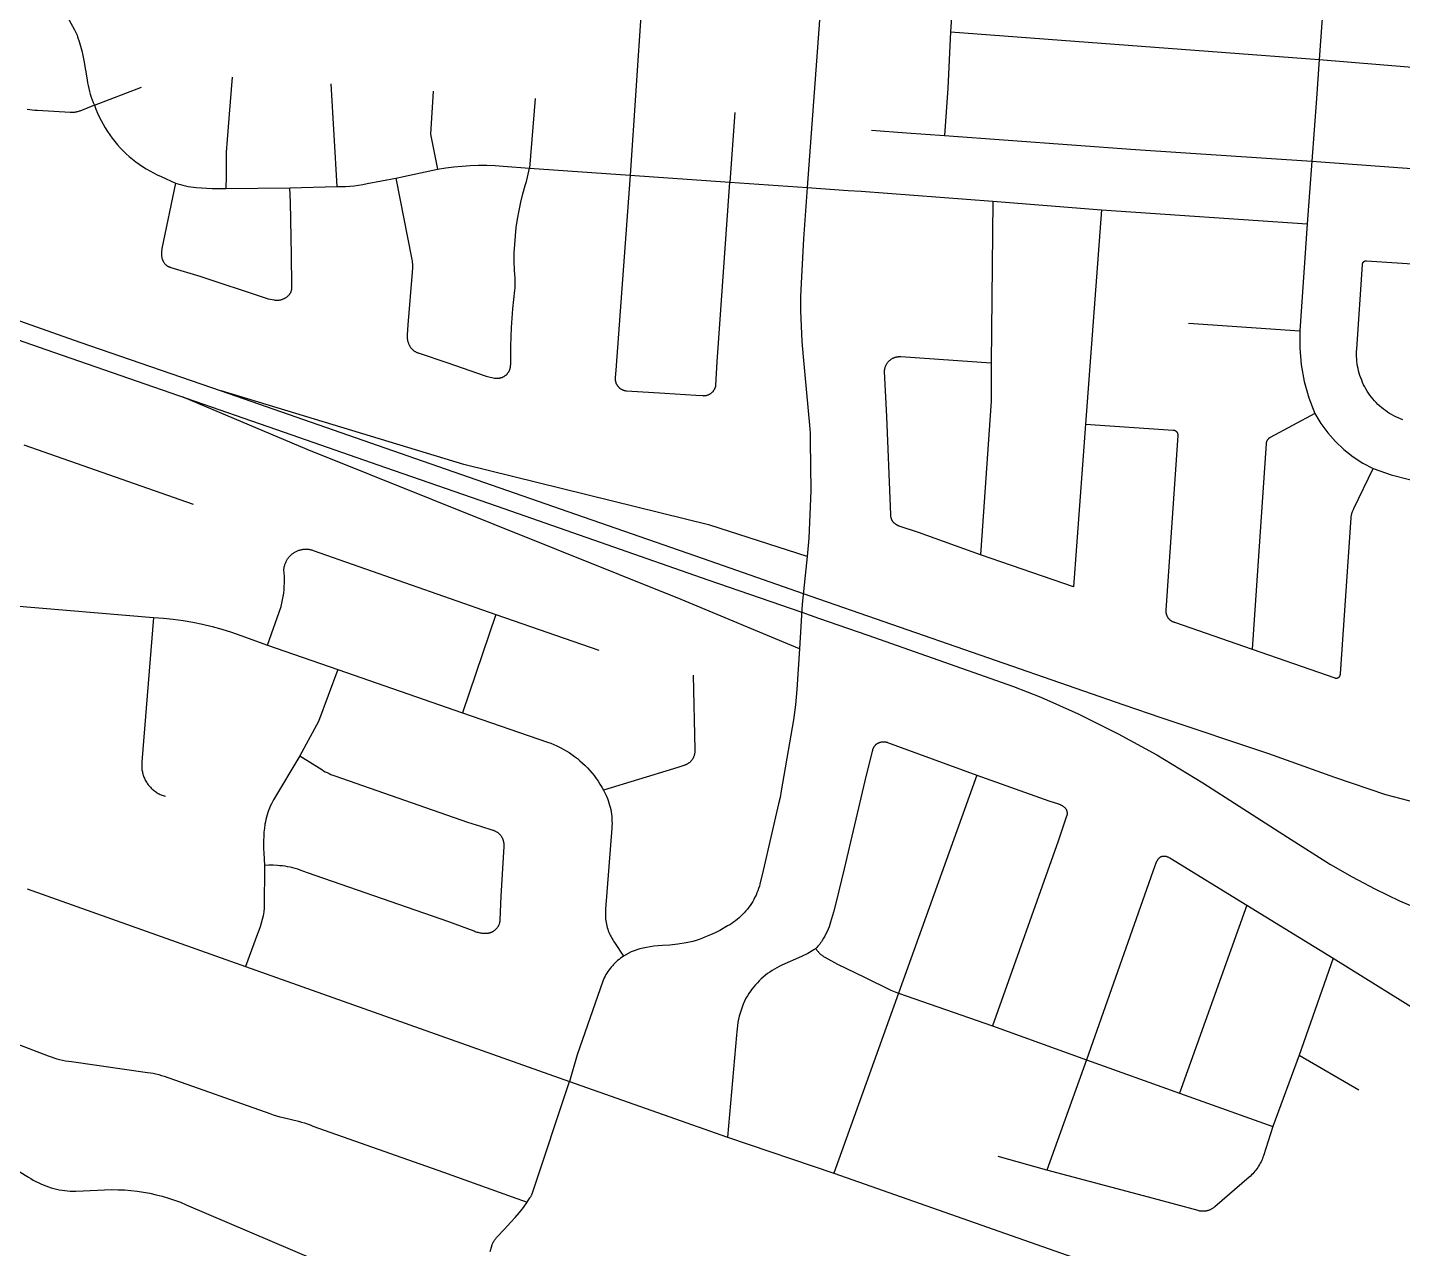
# Model space of a CAD drawing. Header units: inches. Extents: x 326453 to 344102, y 4677180 to 4689621.
# Drawn here: x 336036 to 337211, y 4678540 to 4679584 of the extents above; entities that cross this region are included whole.
import ezdxf

# ---------------------------------------------------------------- set-up
doc = ezdxf.new("R2010")
doc.units = ezdxf.units.IN
doc.header["$MEASUREMENT"] = 0
doc.layers.add('Street_Centreline', color=7, linetype='Continuous')

msp = doc.modelspace()

# ---------------------------------------------------------------- linework, layer by layer
at = {"layer": 'Street_Centreline'}
for p, q in [((336720.3822, 4679692.155), (336702.2771, 4679447.1313)), ((336560.6641, 4679602.3417), (336551.0279, 4679457.7525)), ((336824.6094, 4679580.2867), (337139.8729, 4679556.5339)), ((336295.2926, 4679535.8286), (336300.2924, 4679447.8576)), ((336093.1139, 4679517.4684), (336133.335, 4679532.9523)), ((336469.8915, 4679523.314), (336464.8356, 4679463.5572)), ((336640.3409, 4679511.0991), (336636.093, 4679451.7895)), ((336350.8426, 4679455.1643), (336386.3626, 4679462.7288)), ((336464.8356, 4679463.5572), (336551.0279, 4679457.7525)), ((337133.5482, 4679469.6224), (337129.6511, 4679416.0709)), ((336551.0279, 4679457.7525), (336636.093, 4679451.7895)), ((336636.093, 4679451.7895), (336702.2771, 4679447.1313)), ((336205.5146, 4679446.4003), (336260.2226, 4679446.8523)), ((336260.2226, 4679446.8523), (336300.2924, 4679447.8576)), ((336860.8868, 4679435.2956), (336859.54, 4679297.1186)), ((336860.8868, 4679435.2956), (336953.7239, 4679428.1138)), ((336953.7239, 4679428.1138), (336940.0417, 4679244.8864)), ((336953.7239, 4679428.1138), (337129.6511, 4679416.0709)), ((337129.6511, 4679416.0709), (337123.3794, 4679324.4514)), ((337028.0281, 4679331.2503), (337123.3794, 4679324.4514)), ((336032.7589, 4679227.0775), (336177.4037, 4679176.4179)), ((336021.8715, 4679089.8649), (336143.5316, 4679079.4595)), ((336436.13, 4679082.1536), (336407.7274, 4678997.9742)), ((336436.13, 4679082.1536), (336524.3282, 4679051.533)), ((336240.9536, 4679055.882), (336301.2564, 4679035.1668)), ((336301.2564, 4679035.1668), (336407.7274, 4678997.9742)), ((336847.1292, 4678944.7583), (336780.1718, 4678758.4072)), ((336035.6655, 4678847.5445), (336222.1072, 4678781.08)), ((337078.0999, 4678833.528), (337020.5832, 4678672.9137)), ((337078.0999, 4678833.528), (337151.9087, 4678788.301)), ((337151.9087, 4678788.301), (337122.8378, 4678705.4615)), ((337151.9087, 4678788.301), (337240.8269, 4678732.7571)), ((336222.1072, 4678781.08), (336499.0368, 4678682.8878)), ((336780.1718, 4678758.4072), (336725.1644, 4678604.4016)), ((336780.1718, 4678758.4072), (336860.6806, 4678730.3957)), ((336860.6806, 4678730.3957), (336940.869, 4678701.4673)), ((336940.869, 4678701.4673), (336907.0293, 4678607.1259)), ((336940.869, 4678701.4673), (337020.5832, 4678672.9137)), ((337122.8378, 4678705.4615), (337100.2846, 4678644.4735)), ((337122.8378, 4678705.4615), (337173.8573, 4678675.5821)), ((336499.0368, 4678682.8878), (336634.0709, 4678635.1619)), ((337020.5832, 4678672.9137), (337100.2846, 4678644.4735)), ((336634.0709, 4678635.1619), (336725.1644, 4678604.4016)), ((336907.0293, 4678607.1259), (336865.6167, 4678618.5887)), ((336725.1644, 4678604.4016), (337028.102, 4678498.0941))]:
    msp.add_line(p, q, dxfattribs=at)
for points in [[(336830.8549, 4679667.5058), (336828.0194, 4679627.9073), (336824.6094, 4679580.2867)], [(337146.2809, 4679644.506), (337143.302, 4679603.6551), (337139.8729, 4679556.5339)], [(336069.8844, 4679593.2603), (336076.1825, 4679581.7657), (336076.7493, 4679580.6548), (336077.2821, 4679579.5272), (336077.7806, 4679578.384), (336078.2442, 4679577.2262), (336078.6724, 4679576.0549), (336079.9962, 4679572.0703), (336081.2026, 4679568.0485), (336082.2907, 4679563.9932), (336083.2595, 4679559.9077), (336084.1082, 4679555.7955), (336085.5794, 4679547.4907), (336086.8249, 4679539.1491), (336087.2038, 4679536.6605), (336087.6641, 4679534.1856), (336088.2053, 4679531.7272), (336088.8269, 4679529.2879), (336089.5282, 4679526.8702), (336090.3084, 4679524.4769), (336091.1667, 4679522.1105), (336092.1022, 4679519.7734), (336093.1139, 4679517.4684)], [(336824.6094, 4679580.2867), (336822.5298, 4679531.9423), (336819.5482, 4679491.5519)], [(335279.797, 4679572.1789), (335301.9237, 4679566.1019), (335372.8219, 4679546.8688), (335463.2479, 4679522.337), (335524.278, 4679505.03), (335580.4611, 4679487.7166), (335669.8223, 4679458.2114), (335897.2735, 4679379.0259), (335996.5472, 4679344.396), (336033.7841, 4679331.5134), (336080.5394, 4679314.9561), (336201.4904, 4679273.152), (336361.0578, 4679217.6338), (336497.805, 4679170.0997), (336613.3592, 4679129.8901), (336698.9674, 4679099.9973)], [(335274.259, 4679557.2222), (335296.428, 4679551.1764), (335328.4018, 4679542.3911), (335369.4111, 4679531.3469), (335414.7785, 4679518.9614), (335467.1512, 4679504.517), (335516.8554, 4679490.2813), (335596.3383, 4679465.9281), (335659.6451, 4679444.7641), (335742.524, 4679416.2379), (335839.3009, 4679382.6179), (335937.8266, 4679348.2966), (336051.5531, 4679308.6462), (336165.0435, 4679269.255), (336255.2534, 4679237.9465), (336341.9962, 4679207.7477), (336437.322, 4679174.5624), (336531.0163, 4679141.947), (336617.3991, 4679111.7919), (336697.6075, 4679083.979)], [(337139.8729, 4679556.5339), (337137.4452, 4679523.1739), (337133.5482, 4679469.6224)], [(337139.8729, 4679556.5339), (337395.7535, 4679535.5607), (337433.5032, 4679532.6552)], [(336210.8478, 4679541.545), (336208.2901, 4679509.8422), (336206.1732, 4679484.446), (336205.8797, 4679480.9252), (336205.7032, 4679477.3967), (336205.644, 4679473.8642), (336205.6409, 4679456.9313), (336205.5146, 4679446.4003)], [(336382.6141, 4679529.3904), (336380.3881, 4679492.5854), (336386.3626, 4679462.7288)], [(336093.1139, 4679517.4684), (336080.7631, 4679512.4888), (336080.1007, 4679512.2519), (336079.4304, 4679512.0382), (336078.753, 4679511.8482), (336078.0694, 4679511.682), (336077.3804, 4679511.5399), (336076.6868, 4679511.4219), (336075.9895, 4679511.3284), (336075.2894, 4679511.2593), (336074.5873, 4679511.2148), (336073.8841, 4679511.1949), (336073.1805, 4679511.1997), (336072.4776, 4679511.2291), (336044.4152, 4679512.8957), (336042.1972, 4679512.9979), (336039.9835, 4679513.1705), (336037.7765, 4679513.4136), (336035.5784, 4679513.7268)], [(336093.1139, 4679517.4684), (336094.3565, 4679514.1147), (336095.714, 4679510.8059), (336097.1846, 4679507.5458), (336098.7667, 4679504.3383), (336100.4584, 4679501.1873), (336102.2577, 4679498.0963), (336104.1623, 4679495.0693), (336106.1702, 4679492.1096), (336108.2788, 4679489.2209), (336110.4857, 4679486.4065), (336112.7882, 4679483.6698), (336115.1837, 4679481.0141), (336117.6692, 4679478.4425), (336120.2419, 4679475.9581), (336122.8986, 4679473.5638), (336125.6363, 4679471.2624), (336128.4516, 4679469.0568), (336131.3412, 4679466.9494), (336134.3018, 4679464.9429), (336137.3297, 4679463.0395), (336140.4214, 4679461.2416), (336143.5732, 4679459.5513), (336146.7814, 4679457.9706), (336150.0421, 4679456.5013), (336162.2766, 4679450.8964)], [(336757.2062, 4679496.1136), (336787.1871, 4679493.9191), (336819.5482, 4679491.5519)], [(336819.5482, 4679491.5519), (336982.8236, 4679479.6082), (337133.5482, 4679469.6224)], [(336350.8426, 4679455.1643), (336364.1442, 4679387.0547), (336364.3868, 4679385.6887), (336364.5826, 4679384.3153), (336364.7314, 4679382.936), (336364.833, 4679381.5524), (336364.8873, 4679380.1662), (336364.8941, 4679378.7789), (336364.8536, 4679377.3921), (336364.7657, 4679376.0076), (336364.6305, 4679374.6269), (336360.993, 4679329.7299), (336360.4044, 4679321.1891), (336360.3746, 4679320.6175), (336360.3636, 4679320.0453), (336360.3717, 4679319.4731), (336360.3987, 4679318.9014), (336360.4447, 4679318.3309), (336360.5096, 4679317.7623), (336360.5932, 4679317.1961), (336360.6956, 4679316.633), (336360.8167, 4679316.0737), (336360.9562, 4679315.5186), (336361.114, 4679314.9685), (336361.2899, 4679314.4239), (336361.4839, 4679313.8855), (336361.6956, 4679313.3537), (336361.9248, 4679312.8293), (336362.1224, 4679312.4156), (336362.334, 4679312.0088), (336362.5594, 4679311.6095), (336362.7982, 4679311.218), (336363.0503, 4679310.835), (336363.3152, 4679310.4607), (336363.5928, 4679310.0957), (336363.8826, 4679309.7404), (336364.1843, 4679309.3951), (336364.4977, 4679309.0604), (336364.8223, 4679308.7365), (336365.1577, 4679308.4239), (336365.5036, 4679308.1228), (336365.8595, 4679307.8337), (336366.2251, 4679307.5569), (336366.5999, 4679307.2928), (336366.9835, 4679307.0415), (336367.3754, 4679306.8035), (336367.7752, 4679306.579), (336368.1824, 4679306.3682), (336368.5966, 4679306.1714), (336369.0172, 4679305.9889), (336369.4438, 4679305.8208), (336369.8759, 4679305.6673), (336370.313, 4679305.5286), (336370.7545, 4679305.4049), (336394.32, 4679297.4544), (336427.8027, 4679285.9569), (336429.0013, 4679285.5681), (336430.2126, 4679285.2206), (336431.435, 4679284.9146), (336432.6672, 4679284.6506), (336433.9076, 4679284.429), (336435.1549, 4679284.2498), (336436.4077, 4679284.1135), (336436.8033, 4679284.0842), (336437.1998, 4679284.0687), (336437.5965, 4679284.067), (336437.9931, 4679284.079), (336438.389, 4679284.1049), (336438.7837, 4679284.1445), (336439.1769, 4679284.1978), (336439.5679, 4679284.2647), (336439.9564, 4679284.3453), (336440.3419, 4679284.4392), (336440.7238, 4679284.5465), (336441.1018, 4679284.6671), (336441.4754, 4679284.8007), (336441.8441, 4679284.9472), (336442.2074, 4679285.1065), (336442.5651, 4679285.2783), (336442.9165, 4679285.4624), (336443.2613, 4679285.6586), (336443.5991, 4679285.8667), (336443.9294, 4679286.0865), (336444.2519, 4679286.3175), (336444.5662, 4679286.5597), (336444.8719, 4679286.8127), (336445.1685, 4679287.0761), (336445.4559, 4679287.3497), (336445.7335, 4679287.6331), (336446.0011, 4679287.926), (336446.2584, 4679288.228), (336446.505, 4679288.5388), (336446.7407, 4679288.8579), (336446.9651, 4679289.1851), (336447.178, 4679289.5199), (336447.3791, 4679289.8619), (336447.5682, 4679290.2106), (336447.7451, 4679290.5658), (336447.9095, 4679290.9269), (336448.0613, 4679291.2934), (336448.2002, 4679291.6651), (336448.3261, 4679292.0413), (336448.4389, 4679292.4217), (336448.5383, 4679292.8057), (336448.6243, 4679293.1931), (336448.6969, 4679293.5831), (336448.7558, 4679293.9755), (336448.801, 4679294.3696), (336448.8325, 4679294.7651), (336448.8502, 4679295.1615), (336448.8541, 4679295.5582), (336448.9872, 4679311.5518), (336449.6261, 4679327.5332), (336450.7703, 4679343.4863), (336452.4185, 4679359.3954), (336452.5877, 4679361.0425), (336452.7018, 4679362.6945), (336452.7608, 4679364.3493), (336452.7646, 4679366.0051), (336452.7131, 4679367.6602), (336452.6064, 4679369.3126), (336452.1436, 4679376.5762), (336451.9355, 4679383.8515), (336451.9826, 4679391.1297), (336452.2847, 4679398.4017), (336452.8413, 4679405.6587), (336453.652, 4679412.8917), (336454.7156, 4679420.0919), (336456.0334, 4679427.3365), (336457.5789, 4679434.5359), (336459.3505, 4679441.683), (336461.3465, 4679448.7707), (336462.3742, 4679452.3763), (336463.3109, 4679456.0065), (336463.8874, 4679458.5093), (336464.3957, 4679461.0268), (336464.8356, 4679463.5572)], [(336386.3626, 4679462.7288), (336393.3178, 4679463.8682), (336400.3066, 4679464.7793), (336407.3214, 4679465.4612), (336414.3547, 4679465.9132), (336421.3991, 4679466.1348), (336428.447, 4679466.1257), (336435.4908, 4679465.886), (336442.523, 4679465.4159), (336464.8356, 4679463.5572)], [(337133.5482, 4679469.6224), (337346.5194, 4679453.8684), (337328.1113, 4679187.5138)], [(336300.2924, 4679447.8576), (336304.0176, 4679447.8569), (336307.7408, 4679447.9777), (336311.4582, 4679448.2199), (336315.1656, 4679448.5832), (336318.8592, 4679449.0672), (336322.5351, 4679449.6714), (336326.1893, 4679450.3952), (336350.8426, 4679455.1643)], [(336551.0279, 4679457.7525), (336538.6094, 4679290.8119), (336538.1447, 4679284.5625), (336538.1242, 4679284.2031), (336538.116, 4679283.8432), (336538.1202, 4679283.4832), (336538.1366, 4679283.1236), (336538.1655, 4679282.7648), (336538.2066, 4679282.4071), (336538.26, 4679282.0511), (336538.3255, 4679281.6972), (336538.4032, 4679281.3456), (336538.4928, 4679280.997), (336538.5944, 4679280.6516), (336538.7077, 4679280.31), (336538.8327, 4679279.9724), (336538.9692, 4679279.6393), (336539.1171, 4679279.3111), (336539.2761, 4679278.9881), (336539.4461, 4679278.6708), (336539.6269, 4679278.3595), (336539.8183, 4679278.0546), (336540.02, 4679277.7564), (336540.2318, 4679277.4654), (336540.4535, 4679277.1817), (336540.6848, 4679276.9058), (336540.9254, 4679276.6381), (336541.1751, 4679276.3787), (336541.4335, 4679276.1281), (336541.7003, 4679275.8865), (336541.9753, 4679275.6541), (336542.2581, 4679275.4314), (336542.5483, 4679275.2184), (336542.8458, 4679275.0156), (336543.1499, 4679274.8231), (336543.4605, 4679274.6411), (336543.7772, 4679274.4699), (336544.0995, 4679274.3096), (336544.4272, 4679274.1605), (336544.7598, 4679274.0227), (336545.0969, 4679273.8964), (336545.4381, 4679273.7818), (336545.7831, 4679273.6789), (336546.1314, 4679273.5879), (336546.4826, 4679273.5089), (336546.8363, 4679273.442), (336547.1921, 4679273.3873), (336547.5496, 4679273.3448), (336547.9083, 4679273.3146), (336580.6262, 4679271.3107), (336606.977, 4679269.4635), (336613.1915, 4679269.1489), (336613.5655, 4679269.1366), (336613.9397, 4679269.1373), (336614.3137, 4679269.151), (336614.6869, 4679269.1779), (336615.059, 4679269.2177), (336615.4295, 4679269.2706), (336615.7979, 4679269.3364), (336616.1637, 4679269.415), (336616.5266, 4679269.5063), (336616.8861, 4679269.6103), (336617.2417, 4679269.7268), (336617.5931, 4679269.8557), (336617.9397, 4679269.9967), (336618.2811, 4679270.1498), (336618.617, 4679270.3147), (336618.947, 4679270.4913), (336619.2706, 4679270.6792), (336619.5874, 4679270.8784), (336619.897, 4679271.0886), (336620.1991, 4679271.3094), (336620.4933, 4679271.5407), (336620.7793, 4679271.7821), (336621.0566, 4679272.0333), (336621.325, 4679272.2941), (336621.5841, 4679272.5641), (336621.8336, 4679272.843), (336622.0731, 4679273.1305), (336622.3026, 4679273.4261), (336622.5215, 4679273.7296), (336622.7297, 4679274.0406), (336622.9268, 4679274.3586), (336623.1128, 4679274.6834), (336623.2873, 4679275.0144), (336623.4501, 4679275.3514), (336623.601, 4679275.6938), (336623.7398, 4679276.0413), (336623.8665, 4679276.3935), (336623.9807, 4679276.7498), (336624.0824, 4679277.1099), (336624.1715, 4679277.4734), (336624.2478, 4679277.8397), (336624.3113, 4679278.2085), (336625.2211, 4679297.9415), (336636.093, 4679451.7895)], [(336162.2766, 4679450.8964), (336150.8178, 4679394.8507), (336150.6958, 4679394.2012), (336150.5948, 4679393.5481), (336150.5148, 4679392.8922), (336150.4559, 4679392.234), (336150.4181, 4679391.5742), (336150.4016, 4679390.9136), (336150.4063, 4679390.2527), (336150.4322, 4679389.5924), (336150.4793, 4679388.9333), (336150.5475, 4679388.2759), (336150.6037, 4679387.8673), (336150.6739, 4679387.4608), (336150.758, 4679387.057), (336150.856, 4679386.6563), (336150.9676, 4679386.2592), (336151.0928, 4679385.8661), (336151.2314, 4679385.4776), (336151.3832, 4679385.0941), (336151.5482, 4679384.716), (336151.726, 4679384.3438), (336151.9164, 4679383.9779), (336152.1194, 4679383.6188), (336152.3345, 4679383.2668), (336152.5616, 4679382.9225), (336152.8004, 4679382.5861), (336153.0506, 4679382.2581), (336153.3119, 4679381.939), (336153.584, 4679381.6289), (336153.8035, 4679381.3955), (336154.031, 4679381.1699), (336154.2662, 4679380.9522), (336154.5088, 4679380.7429), (336154.7585, 4679380.5421), (336155.015, 4679380.35), (336155.278, 4679380.167), (336155.5472, 4679379.9932), (336155.8223, 4679379.8288), (336156.1029, 4679379.6741), (336156.3887, 4679379.5291), (336156.6793, 4679379.3942), (336156.9745, 4679379.2694), (336157.2737, 4679379.1549), (336157.5768, 4679379.0509), (336157.8833, 4679378.9574), (336158.1929, 4679378.8746), (336158.5051, 4679378.8026), (336183.2678, 4679371.2658), (336238.2114, 4679353.0662), (336239.9095, 4679352.5335), (336241.6237, 4679352.0554), (336243.3523, 4679351.6321), (336245.0936, 4679351.2642), (336246.8456, 4679350.952), (336247.3193, 4679350.8836), (336247.7949, 4679350.8314), (336248.2721, 4679350.7954), (336248.7502, 4679350.7757), (336249.2287, 4679350.7722), (336249.7071, 4679350.785), (336250.1847, 4679350.8142), (336250.6611, 4679350.8595), (336251.1357, 4679350.9211), (336251.6079, 4679350.9987), (336252.0771, 4679351.0924), (336252.5429, 4679351.202), (336253.0047, 4679351.3274), (336253.462, 4679351.4685), (336253.9142, 4679351.625), (336254.3608, 4679351.7968), (336254.8013, 4679351.9838), (336255.2352, 4679352.1855), (336255.662, 4679352.402), (336256.0811, 4679352.6329), (336256.4922, 4679352.8779), (336256.8947, 4679353.1367), (336257.2881, 4679353.4091), (336257.6721, 4679353.6948), (336258.046, 4679353.9933), (336258.4097, 4679354.3044), (336258.7625, 4679354.6277), (336259.1041, 4679354.9628), (336259.3336, 4679355.2039), (336259.5546, 4679355.4527), (336259.767, 4679355.7089), (336259.9704, 4679355.9724), (336260.1647, 4679356.2426), (336260.3495, 4679356.5194), (336260.5248, 4679356.8023), (336260.6901, 4679357.0912), (336260.8455, 4679357.3855), (336260.9906, 4679357.685), (336261.1254, 4679357.9894), (336261.2496, 4679358.2982), (336261.3632, 4679358.611), (336261.4659, 4679358.9276), (336261.5576, 4679359.2475), (336261.6383, 4679359.5704), (336261.7079, 4679359.8959), (336261.7662, 4679360.2236), (336261.8132, 4679360.5531), (336261.8489, 4679360.884), (336261.8731, 4679361.2159), (336261.886, 4679361.5485), (336261.8874, 4679361.8814), (336261.8773, 4679362.214), (336261.8558, 4679362.5462), (336261.8229, 4679362.8774), (336261.7786, 4679363.2072), (336261.5558, 4679389.2775), (336260.5954, 4679434.6567), (336260.2226, 4679446.8523)], [(336162.2766, 4679450.8964), (336164.367, 4679450.2344), (336166.5661, 4679449.5807), (336168.787, 4679449.0056), (336171.027, 4679448.5097), (336173.2832, 4679448.0938), (336175.5528, 4679447.7582), (336180.1112, 4679447.2304), (336184.6825, 4679446.8279), (336189.2631, 4679446.5511), (336193.8495, 4679446.4003), (336205.5146, 4679446.4003)], [(336702.2771, 4679447.1313), (336699.181, 4679403.3502), (336697.0192, 4679365.436), (336696.6766, 4679353.5513), (336696.6785, 4679341.6617), (336697.0354, 4679328.4946), (336697.7199, 4679315.3405), (336698.7316, 4679302.2076), (336704.3272, 4679243.9707), (336704.6256, 4679240.5379), (336704.8173, 4679237.0975), (336704.902, 4679233.6528), (336704.8797, 4679230.2071), (336705.3359, 4679187.9024), (336703.7279, 4679147.2404), (336702.1846, 4679131.6402)], [(336702.2771, 4679447.1313), (336737.254, 4679444.6287), (336748.4756, 4679443.8654), (336860.8868, 4679435.2956)], [(337211.2529, 4679248.5064), (337209.2992, 4679249.2562), (337207.3728, 4679250.0737), (337205.4761, 4679250.9578), (337203.6114, 4679251.9076), (337201.7809, 4679252.9217), (337199.9869, 4679253.9991), (337198.2315, 4679255.1383), (337196.5169, 4679256.3381), (337194.8452, 4679257.5969), (337193.2184, 4679258.9133), (337191.6385, 4679260.2855), (337190.1074, 4679261.712), (337188.6269, 4679263.191), (337187.1989, 4679264.7208), (337185.8251, 4679266.2993), (337184.5072, 4679267.9249), (337183.2468, 4679269.5953), (337182.0454, 4679271.3088), (337180.9044, 4679273.063), (337179.8253, 4679274.856), (337178.8093, 4679276.6855), (337177.8578, 4679278.5493), (337176.9718, 4679280.4452), (337176.1525, 4679282.3708), (337175.4008, 4679284.3238), (337174.7176, 4679286.3018), (337174.1039, 4679288.3024), (337173.5602, 4679290.3232), (337173.0874, 4679292.3617), (337172.6858, 4679294.4155), (337172.3562, 4679296.482), (337172.0988, 4679298.5588), (337171.9139, 4679300.6433), (337171.8019, 4679302.733), (337171.7627, 4679304.8252), (337171.7966, 4679306.9176), (337171.9034, 4679309.0076), (337176.8606, 4679381.2861), (337176.8593, 4679381.3943), (337176.8617, 4679381.5025), (337176.8679, 4679381.6106), (337176.8779, 4679381.7183), (337176.8916, 4679381.8257), (337176.909, 4679381.9325), (337176.9301, 4679382.0386), (337176.9549, 4679382.144), (337176.9833, 4679382.2484), (337177.0153, 4679382.3518), (337177.0509, 4679382.454), (337177.0901, 4679382.5549), (337177.1327, 4679382.6544), (337177.1788, 4679382.7523), (337177.2282, 4679382.8486), (337177.2809, 4679382.9431), (337177.3369, 4679383.0357), (337177.3961, 4679383.1263), (337177.4584, 4679383.2148), (337177.5238, 4679383.3011), (337177.592, 4679383.385), (337177.6632, 4679383.4666), (337177.7372, 4679383.5456), (337177.8138, 4679383.622), (337177.8931, 4679383.6957), (337177.9749, 4679383.7666), (337178.0591, 4679383.8346), (337178.1456, 4679383.8996), (337178.2343, 4679383.9616), (337178.3251, 4679384.0205), (337178.4179, 4679384.0761), (337178.5126, 4679384.1286), (337178.609, 4679384.1777), (337178.7071, 4679384.2234), (337178.8067, 4679384.2657), (337178.9078, 4679384.3045), (337179.0101, 4679384.3397), (337179.1136, 4679384.3714), (337179.2181, 4679384.3995), (337179.3235, 4679384.4239), (337179.4298, 4679384.4446), (337179.5366, 4679384.4617), (337179.644, 4679384.475), (337179.7518, 4679384.4846), (337179.8599, 4679384.4904), (337179.9681, 4679384.4924), (337180.0763, 4679384.4907), (337180.1844, 4679384.4853), (337258.6169, 4679379.1585)], [(337123.3794, 4679324.4514), (337123.2941, 4679309.9887), (337124.5528, 4679295.5805), (337127.1447, 4679281.3517), (337131.0474, 4679267.4252), (337136.2271, 4679253.9215)], [(336850.3234, 4679133.0356), (336797.3336, 4679152.0498), (336781.0117, 4679157.6239), (336780.6781, 4679157.7275), (336780.3483, 4679157.8424), (336780.0226, 4679157.9685), (336779.7013, 4679158.1057), (336779.385, 4679158.2537), (336779.0738, 4679158.4123), (336778.7682, 4679158.5815), (336778.4686, 4679158.761), (336778.1752, 4679158.9506), (336777.8885, 4679159.1501), (336777.6088, 4679159.3593), (336777.3363, 4679159.5778), (336777.0714, 4679159.8055), (336776.8145, 4679160.0421), (336776.5658, 4679160.2873), (336776.3255, 4679160.5408), (336776.094, 4679160.8024), (336775.8716, 4679161.0717), (336775.6585, 4679161.3485), (336775.4549, 4679161.6323), (336775.2611, 4679161.9229), (336775.0773, 4679162.2199), (336774.9038, 4679162.523), (336774.7407, 4679162.8319), (336774.5882, 4679163.1461), (336774.4464, 4679163.4654), (336774.3157, 4679163.7892), (336774.196, 4679164.1174), (336774.0876, 4679164.4494), (336773.9906, 4679164.785), (336773.905, 4679165.1236), (336773.8311, 4679165.465), (336773.7688, 4679165.8087), (336773.7183, 4679166.1543), (336773.6795, 4679166.5014), (336773.6526, 4679166.8497), (336773.6376, 4679167.1986), (336773.4501, 4679174.4165), (336770.2891, 4679251.4709), (336768.3411, 4679289.8477), (336768.3584, 4679290.2943), (336768.3912, 4679290.74), (336768.4393, 4679291.1843), (336768.5026, 4679291.6268), (336768.5811, 4679292.0668), (336768.6748, 4679292.5038), (336768.7834, 4679292.9373), (336768.9069, 4679293.3668), (336769.0452, 4679293.7919), (336769.1979, 4679294.2119), (336769.3651, 4679294.6264), (336769.5464, 4679295.0349), (336769.7417, 4679295.4369), (336769.9507, 4679295.832), (336770.1732, 4679296.2196), (336770.4089, 4679296.5993), (336770.6576, 4679296.9707), (336770.9188, 4679297.3333), (336771.1925, 4679297.6867), (336771.4781, 4679298.0305), (336771.7754, 4679298.3642), (336772.084, 4679298.6875), (336772.4035, 4679299), (336772.7337, 4679299.3013), (336773.074, 4679299.591), (336773.4241, 4679299.8689), (336773.7835, 4679300.1345), (336774.1519, 4679300.3876), (336774.5288, 4679300.6278), (336774.9137, 4679300.855), (336775.3062, 4679301.0687), (336775.7058, 4679301.2688), (336776.1121, 4679301.455), (336776.5246, 4679301.6272), (336776.9428, 4679301.785), (336777.3661, 4679301.9283), (336777.7941, 4679302.0569), (336778.2263, 4679302.1708), (336778.6622, 4679302.2697), (336779.1012, 4679302.3535), (336779.5428, 4679302.4222), (336779.9866, 4679302.4756), (336780.4319, 4679302.5137), (336780.8782, 4679302.5364), (336781.3251, 4679302.5438), (336781.772, 4679302.5357), (336782.2183, 4679302.5123), (336859.54, 4679297.1186)], [(336859.54, 4679297.1186), (336859.5017, 4679264.5742), (336850.3234, 4679133.0356)], [(336695.6457, 4679052.7189), (336594.4993, 4679094.7791), (336275.0119, 4679222.9984), (336168.9731, 4679267.8912)], [(336702.1846, 4679131.6402), (336619.186, 4679158.4278), (336408.7233, 4679210.1605), (336201.4904, 4679273.152)], [(337136.2271, 4679253.9215), (337097.827, 4679233.3169), (337097.6349, 4679233.2094), (337097.4467, 4679233.0953), (337097.2626, 4679232.9747), (337097.0828, 4679232.8478), (337096.9075, 4679232.7146), (337096.737, 4679232.5755), (337096.5713, 4679232.4305), (337096.4109, 4679232.2799), (337096.2558, 4679232.1237), (337096.1062, 4679231.9623), (337095.9623, 4679231.7957), (337095.8243, 4679231.6242), (337095.6924, 4679231.448), (337095.5667, 4679231.2674), (337095.4473, 4679231.0825), (337095.3344, 4679230.8935), (337095.2282, 4679230.7007), (337095.1288, 4679230.5043), (337095.0363, 4679230.3046), (337094.9507, 4679230.1018), (337094.8723, 4679229.8962), (337094.8011, 4679229.6879), (337094.7372, 4679229.4773), (337094.6806, 4679229.2646), (337094.6315, 4679229.05), (337094.5899, 4679228.8339), (337094.5558, 4679228.6165), (337094.5293, 4679228.398), (337094.5105, 4679228.1787), (337082.4729, 4679052.4106)], [(337136.2271, 4679253.9215), (337141.3438, 4679245.3965), (337147.2147, 4679237.3724), (337153.7911, 4679229.9154), (337161.0185, 4679223.0876), (337168.837, 4679216.9454), (337177.1817, 4679211.5399), (337185.9836, 4679206.9158)], [(336940.0417, 4679244.8863), (336929.8676, 4679105.8092), (336850.3234, 4679133.0356)], [(336940.0417, 4679244.8864), (337015.1285, 4679239.7762), (337015.2703, 4679239.7641), (337015.4117, 4679239.7471), (337015.5524, 4679239.7252), (337015.6922, 4679239.6984), (337015.8311, 4679239.6669), (337015.9687, 4679239.6305), (337016.105, 4679239.5895), (337016.2399, 4679239.5437), (337016.373, 4679239.4933), (337016.5044, 4679239.4383), (337016.6337, 4679239.3789), (337016.7609, 4679239.315), (337016.8859, 4679239.2467), (337017.0084, 4679239.1741), (337017.1283, 4679239.0974), (337017.2455, 4679239.0166), (337017.3599, 4679238.9317), (337017.4712, 4679238.843), (337017.5794, 4679238.7504), (337017.6843, 4679238.6542), (337017.7859, 4679238.5544), (337017.8839, 4679238.4512), (337017.9783, 4679238.3446), (337018.069, 4679238.2348), (337018.1558, 4679238.122), (337018.2387, 4679238.0062), (337018.3175, 4679237.8877), (337018.3922, 4679237.7664), (337018.4626, 4679237.6427), (337018.5288, 4679237.5166), (337018.5905, 4679237.3883), (337018.6477, 4679237.258), (337018.7005, 4679237.1257), (337018.7486, 4679236.9917), (337018.792, 4679236.8561), (337018.8308, 4679236.7191), (337018.8647, 4679236.5808), (337018.8939, 4679236.4415), (337018.9183, 4679236.3012), (337018.9377, 4679236.1602), (337018.9523, 4679236.0185), (337018.962, 4679235.8765), (337018.9668, 4679235.7342), (337018.9667, 4679235.5918), (337018.9616, 4679235.4495), (337018.9516, 4679235.3075), (337018.9367, 4679235.1659), (337008.7754, 4679085.8341), (337008.7579, 4679085.4885), (337008.7523, 4679085.1425), (337008.7587, 4679084.7966), (337008.777, 4679084.4511), (337008.8073, 4679084.1064), (337008.8494, 4679083.7629), (337008.9033, 4679083.4211), (337008.9691, 4679083.0814), (337009.0465, 4679082.7442), (337009.1355, 4679082.4098), (337009.236, 4679082.0787), (337009.3479, 4679081.7513), (337009.471, 4679081.4279), (337009.6053, 4679081.109), (337009.7504, 4679080.7949), (337009.9064, 4679080.486), (337010.0728, 4679080.1827), (337010.2497, 4679079.8853), (337010.4368, 4679079.5942), (337010.6337, 4679079.3097), (337010.8404, 4679079.0322), (337011.0566, 4679078.762), (337011.2819, 4679078.4994), (337011.5162, 4679078.2448), (337011.7591, 4679077.9984), (337012.0104, 4679077.7605), (337012.2698, 4679077.5315), (337012.5369, 4679077.3115), (337012.8114, 4679077.1009), (337013.0931, 4679076.9), (337013.3815, 4679076.7088), (337013.6764, 4679076.5278), (337013.9774, 4679076.357), (337014.284, 4679076.1967), (337014.596, 4679076.0471), (337014.913, 4679075.9084), (337015.2346, 4679075.7807), (337015.5604, 4679075.6642), (337015.8901, 4679075.559), (337016.2231, 4679075.4653), (337082.4729, 4679052.4106)], [(337082.4729, 4679052.4106), (337153.1544, 4679027.8634), (337153.2739, 4679027.8241), (337153.3948, 4679027.7891), (337153.5167, 4679027.7582), (337153.6397, 4679027.7314), (337153.7635, 4679027.709), (337153.888, 4679027.6908), (337154.013, 4679027.6769), (337154.1385, 4679027.6674), (337154.2642, 4679027.6621), (337154.3899, 4679027.6612), (337154.5157, 4679027.6646), (337154.6413, 4679027.6723), (337154.7665, 4679027.6844), (337154.8913, 4679027.7007), (337155.0154, 4679027.7214), (337155.1387, 4679027.7463), (337155.2611, 4679027.7754), (337155.3824, 4679027.8087), (337155.5025, 4679027.8462), (337155.6213, 4679027.8877), (337155.7385, 4679027.9334), (337155.8541, 4679027.983), (337155.9679, 4679028.0366), (337156.0799, 4679028.0941), (337156.1897, 4679028.1554), (337156.2974, 4679028.2204), (337156.4028, 4679028.2891), (337156.5058, 4679028.3614), (337156.6062, 4679028.4372), (337156.704, 4679028.5164), (337156.7989, 4679028.5989), (337156.891, 4679028.6846), (337156.9801, 4679028.7735), (337157.066, 4679028.8654), (337157.1488, 4679028.9601), (337157.2282, 4679029.0577), (337157.3043, 4679029.1579), (337157.3768, 4679029.2607), (337157.4458, 4679029.3659), (337157.5111, 4679029.4735), (337157.5726, 4679029.5832), (337157.6304, 4679029.695), (337157.6843, 4679029.8087), (337157.7342, 4679029.9241), (337157.7801, 4679030.0413), (337157.822, 4679030.1599), (337157.8597, 4679030.2799), (337157.8934, 4679030.4011), (337157.9228, 4679030.5235), (337157.948, 4679030.6467), (337157.9689, 4679030.7708), (337157.9856, 4679030.8955), (337157.9979, 4679031.0207), (337158.0059, 4679031.1463), (337158.0097, 4679031.272), (337158.0091, 4679031.3978), (337167.1563, 4679164.634), (337167.2158, 4679165.3237), (337167.2994, 4679166.0109), (337167.4071, 4679166.6947), (337167.5387, 4679167.3743), (337167.694, 4679168.0489), (337167.8728, 4679168.7176), (337168.075, 4679169.3796), (337168.3003, 4679170.0342), (337168.5484, 4679170.6805), (337168.8189, 4679171.3176), (337169.1117, 4679171.9449), (337169.4262, 4679172.5615), (337169.7622, 4679173.1668), (337185.9836, 4679206.9158)], [(337185.9836, 4679206.9158), (337201.3243, 4679201.5998), (337217.0286, 4679197.4799), (337233.0034, 4679194.5805), (337249.1539, 4679192.9187)], [(336240.9536, 4679055.882), (336252.601, 4679089.0412), (336253.3061, 4679091.8227), (336253.9164, 4679094.6265), (336254.4313, 4679097.4494), (336254.8501, 4679100.2881), (336255.1725, 4679103.1394), (336255.3979, 4679106), (336255.5263, 4679108.8666), (336255.5573, 4679111.7359), (336255.491, 4679114.6047), (336255.3275, 4679117.4695), (336255.0669, 4679120.3271), (336255.1201, 4679120.9786), (336255.1959, 4679121.628), (336255.2943, 4679122.2742), (336255.415, 4679122.9167), (336255.5579, 4679123.5546), (336255.723, 4679124.1872), (336255.9099, 4679124.8136), (336256.1184, 4679125.4332), (336256.3484, 4679126.0451), (336256.5995, 4679126.6487), (336256.8714, 4679127.2432), (336257.1637, 4679127.8279), (336257.4762, 4679128.4021), (336257.8085, 4679128.9651), (336258.1601, 4679129.5162), (336258.5307, 4679130.0548), (336258.9197, 4679130.5802), (336259.3267, 4679131.0917), (336259.7513, 4679131.5888), (336260.1929, 4679132.0708), (336260.6509, 4679132.5373), (336261.1249, 4679132.9875), (336261.6143, 4679133.421), (336262.1184, 4679133.8372), (336262.6366, 4679134.2356), (336263.1684, 4679134.6159), (336263.7131, 4679134.9774), (336264.27, 4679135.3198), (336264.8384, 4679135.6426), (336265.4177, 4679135.9455), (336266.0072, 4679136.2281), (336266.6062, 4679136.49), (336267.2139, 4679136.731), (336267.8296, 4679136.9507), (336268.4525, 4679137.1489), (336269.082, 4679137.3254), (336269.7172, 4679137.4798), (336270.3574, 4679137.6122), (336271.0018, 4679137.7222), (336271.6497, 4679137.8097), (336272.3001, 4679137.8747), (336272.9525, 4679137.917), (336273.6059, 4679137.9367), (336274.2596, 4679137.9337), (336274.9129, 4679137.9079), (336275.5648, 4679137.8595), (336276.2147, 4679137.7885), (336276.8616, 4679137.6949), (336277.505, 4679137.5789), (336278.1439, 4679137.4407), (336278.7777, 4679137.2803), (336279.4055, 4679137.098), (336280.0266, 4679136.894), (336436.13, 4679082.1536)], [(336702.1846, 4679131.6402), (336698.041, 4679090.8862), (336695.6457, 4679052.7189)], [(336698.9674, 4679099.9973), (336849.8547, 4679047.5439), (336938.5222, 4679016.8108), (336972.7509, 4679004.774), (337004.4598, 4678993.9347), (337096.4909, 4678963.1445), (337153.002, 4678942.9945), (337196.5914, 4678928.0369), (337222.6149, 4678921.2084), (337245.3855, 4678914.3799), (337268.8066, 4678909.5024), (337303.4103, 4678902.6242), (337333.3374, 4678898.397), (337355.132, 4678895.1454), (337397.2435, 4678891.3894), (337428.0509, 4678889.4788), (337481.3143, 4678888.9071), (337547.7253, 4678892.0549), (337617.8735, 4678899.9548)], [(336143.5316, 4679079.4595), (336133.6651, 4678955.9664), (336133.5833, 4678955.0279), (336133.5338, 4678954.0871), (336133.5166, 4678953.1451), (336133.5319, 4678952.2031), (336133.5795, 4678951.2623), (336133.6594, 4678950.3236), (336133.7715, 4678949.3882), (336133.9158, 4678948.4572), (336134.0919, 4678947.5317), (336134.2997, 4678946.6128), (336134.539, 4678945.7016), (336134.8094, 4678944.7991), (336135.1107, 4678943.9065), (336135.4425, 4678943.0248), (336135.8044, 4678942.155), (336136.196, 4678941.2981), (336136.6167, 4678940.4552), (336137.0663, 4678939.6273), (336137.5439, 4678938.8152), (336138.0493, 4678938.0201), (336138.5816, 4678937.2429), (336139.1403, 4678936.4843), (336139.7248, 4678935.7455), (336140.3343, 4678935.0271), (336140.9682, 4678934.3301), (336141.6256, 4678933.6553), (336142.3058, 4678933.0035), (336143.0081, 4678932.3755), (336143.7314, 4678931.772), (336144.4752, 4678931.1937), (336145.2383, 4678930.6412), (336146.02, 4678930.1154), (336146.8192, 4678929.6167), (336147.6352, 4678929.1458), (336148.4668, 4678928.7031), (336149.3132, 4678928.2894), (336150.1733, 4678927.9049), (336151.0461, 4678927.5503), (336151.9305, 4678927.2258), (336152.8256, 4678926.9319), (336153.7303, 4678926.669)], [(336143.5316, 4679079.4595), (336152.0069, 4679078.8722), (336160.458, 4679078.0029), (336168.8754, 4679076.8524), (336177.2498, 4679075.422), (336185.5719, 4679073.7133), (336193.8324, 4679071.7283), (336202.0222, 4679069.469), (336210.1321, 4679066.9381), (336218.1532, 4679064.1384), (336240.9536, 4679055.882)], [(336697.6075, 4679083.979), (336711.8674, 4679079.0343), (336754.1352, 4679064.3637), (336804.287, 4679046.7033), (336878.4559, 4679020.5877), (336901.8798, 4679011.354), (336933.9709, 4678997.1627), (336968.0574, 4678980.0457), (337001.0551, 4678962.0322), (337040.4003, 4678938.1764), (337071.5269, 4678918.3305), (337112.8527, 4678891.717), (337149.5592, 4678868.3595), (337167.9455, 4678857.6753), (337187.3319, 4678847.3879), (337208.5358, 4678837.2367), (337234.6061, 4678826.1483), (337258.4161, 4678816.849), (337284.643, 4678808.2102), (337307.8746, 4678801.439), (337330.4368, 4678796.4992), (337354.8384, 4678791.6336), (337369.9252, 4678789.4853)], [(336695.6457, 4679052.7189), (336693.4575, 4679017.897), (336692.1583, 4679004.865), (336690.4826, 4678991.8759), (336688.4318, 4678978.9409), (336680.0985, 4678931.2231), (336679.0361, 4678925.6989), (336677.7986, 4678920.2113), (336664.5741, 4678863.3203), (336661.9311, 4678851.6189), (336661.3836, 4678849.6758), (336660.7687, 4678847.7529), (336660.0872, 4678845.8526), (336659.3398, 4678843.9772), (336658.5276, 4678842.129), (336657.6515, 4678840.3102), (336656.7125, 4678838.5231), (336655.7118, 4678836.7698), (336654.6506, 4678835.0524), (336653.5302, 4678833.373), (336652.352, 4678831.7337), (336651.1174, 4678830.1364), (336649.8278, 4678828.5831), (336648.4849, 4678827.0757), (336647.0903, 4678825.6161), (336645.6457, 4678824.2059), (336644.1528, 4678822.8469), (336642.6135, 4678821.5407), (336641.0296, 4678820.289), (336639.403, 4678819.0932), (336637.7358, 4678817.9549), (336636.0299, 4678816.8753), (336634.2874, 4678815.8559), (336627.7032, 4678812.025), (336623.681, 4678810.0222), (336619.6015, 4678808.139), (336615.4682, 4678806.3769), (336612.7669, 4678805.2991), (336610.0317, 4678804.3106), (336607.2655, 4678803.4124), (336604.4713, 4678802.6056), (336601.6521, 4678801.8909), (336598.811, 4678801.2692), (336591.8485, 4678800.2044), (336584.8541, 4678799.3755), (336578.7091, 4678799.0122), (336571.232, 4678798.4448), (336565.0754, 4678797.385), (336559.2345, 4678796.1385), (336551.9504, 4678793.6222), (336545.337, 4678789.9612)], [(336301.2564, 4679035.1668), (336284.6956, 4678990.6517), (336268.5591, 4678961.2984)], [(336604.9034, 4679030.0783), (336606.2, 4678966.3602), (336606.2292, 4678965.917), (336606.243, 4678965.4731), (336606.2413, 4678965.029), (336606.2241, 4678964.5853), (336606.1914, 4678964.1424), (336606.1434, 4678963.7009), (336606.0799, 4678963.2614), (336606.0012, 4678962.8243), (336605.9073, 4678962.3902), (336605.7983, 4678961.9597), (336605.6744, 4678961.5332), (336605.5357, 4678961.1114), (336605.3823, 4678960.6946), (336605.2146, 4678960.2834), (336605.0325, 4678959.8783), (336604.8365, 4678959.4798), (336604.6267, 4678959.0884), (336604.4034, 4678958.7045), (336604.1668, 4678958.3287), (336603.9173, 4678957.9613), (336603.6552, 4678957.6028), (336603.3807, 4678957.2537), (336603.0941, 4678956.9144), (336602.796, 4678956.5853), (336602.4865, 4678956.2668), (336602.1661, 4678955.9592), (336601.8352, 4678955.663), (336601.4942, 4678955.3785), (336601.1435, 4678955.1061), (336600.7834, 4678954.8461), (336600.4146, 4678954.5988), (336600.0373, 4678954.3645), (336599.6521, 4678954.1435), (336599.2594, 4678953.936), (336598.8598, 4678953.7424), (336598.4536, 4678953.5629), (336598.0414, 4678953.3975), (336597.6237, 4678953.2467), (336597.201, 4678953.1105), (336596.7738, 4678952.9891), (336592.4523, 4678951.4648), (336588.0882, 4678950.0672), (336528.0839, 4678931.9512)], [(336407.7274, 4678997.9742), (336480.288, 4678972.9661), (336483.0429, 4678971.9634), (336485.7618, 4678970.8669), (336488.4415, 4678969.6777), (336491.0789, 4678968.3974), (336493.6708, 4678967.0274), (336496.2142, 4678965.5693), (336498.7061, 4678964.0248), (336501.1436, 4678962.3958), (336503.5238, 4678960.6841), (336505.8439, 4678958.8919), (336508.1011, 4678957.0211), (336510.2929, 4678955.0741), (336512.4166, 4678953.053), (336514.4698, 4678950.9603), (336516.45, 4678948.7983), (336518.3549, 4678946.5698), (336520.1822, 4678944.2773), (336521.9298, 4678941.9234), (336523.5958, 4678939.511), (336525.178, 4678937.0429), (336526.6746, 4678934.522), (336528.0839, 4678931.9512)], [(336762.2232, 4678971.7465), (336761.956, 4678971.5722), (336761.6949, 4678971.389), (336761.4401, 4678971.1971), (336761.1918, 4678970.9967), (336760.9505, 4678970.7881), (336760.7164, 4678970.5715), (336760.4897, 4678970.3471), (336760.2706, 4678970.1151), (336760.0596, 4678969.876), (336759.8567, 4678969.6298), (336759.6622, 4678969.3769), (336759.4764, 4678969.1177), (336759.2994, 4678968.8523), (336759.1314, 4678968.5811), (336758.9727, 4678968.3043), (336758.8235, 4678968.0224), (336758.6838, 4678967.7356), (336758.5538, 4678967.4443), (336758.4338, 4678967.1488), (336758.3238, 4678966.8493), (336758.2239, 4678966.5464), (336758.1343, 4678966.2402), (336758.0551, 4678965.9312), (336757.9864, 4678965.6197), (336757.9281, 4678965.3061), (336751.5954, 4678939.9314), (336733.8741, 4678864.6299), (336726.9654, 4678836.3886), (336724.7306, 4678827.7082), (336722.2872, 4678819.0843), (336721.6381, 4678817.0254), (336720.9181, 4678814.9901), (336720.1283, 4678812.981), (336719.2695, 4678811.0004), (336718.3428, 4678809.0506), (336717.3493, 4678807.134), (336716.2901, 4678805.2529), (336715.1666, 4678803.4095), (336714.4728, 4678802.355), (336713.7431, 4678801.3252), (336712.9783, 4678800.3211), (336712.1792, 4678799.3441), (336711.3469, 4678798.3952), (336710.4824, 4678797.4756), (336709.5866, 4678796.5864)], [(336762.2232, 4678971.7465), (336762.5125, 4678971.9215), (336762.8075, 4678972.0867), (336763.1079, 4678972.2418), (336763.4134, 4678972.3867), (336763.7236, 4678972.5211), (336764.0381, 4678972.645), (336764.3567, 4678972.7582), (336764.6789, 4678972.8606), (336765.0044, 4678972.952), (336765.3328, 4678973.0324), (336765.6637, 4678973.1017), (336765.9968, 4678973.1597), (336766.3317, 4678973.2064), (336766.6679, 4678973.2418), (336767.0051, 4678973.2658), (336767.343, 4678973.2784), (336767.6811, 4678973.2796), (336768.019, 4678973.2693), (336768.3564, 4678973.2477), (336768.6929, 4678973.2146), (336769.028, 4678973.1702), (336769.3615, 4678973.1145), (336769.6929, 4678973.0476), (336770.0219, 4678972.9695), (336770.348, 4678972.8804), (336770.6709, 4678972.7802), (336770.9902, 4678972.6692), (336847.1292, 4678944.7583)], [(336268.5591, 4678961.2984), (336246.2705, 4678923.6918), (336245.2682, 4678921.931), (336244.3284, 4678920.1361), (336243.4522, 4678918.3093), (336242.6407, 4678916.4528), (336241.8948, 4678914.569), (336241.2155, 4678912.6602), (336240.6037, 4678910.7286), (336240.0601, 4678908.7769), (336239.5853, 4678906.8072), (336239.18, 4678904.822), (336238.8446, 4678902.8239), (336238.3784, 4678899.3484), (336238.0194, 4678895.8601), (336237.768, 4678892.3625), (336237.6244, 4678888.8588), (336237.5887, 4678885.3523), (336237.661, 4678881.8464), (336237.8412, 4678878.3444), (336238.3764, 4678867.5942)], [(336268.5592, 4678961.2984), (336287.4197, 4678949.4179), (336288.9197, 4678948.5093), (336290.4506, 4678947.6537), (336292.0104, 4678946.8521), (336293.5973, 4678946.1055), (336295.2093, 4678945.4149), (336296.8445, 4678944.781), (336298.5009, 4678944.2047), (336411.9147, 4678904.536), (336423.0804, 4678901.0533), (336433.7371, 4678897.7149), (336434.1709, 4678897.5702), (336434.5994, 4678897.4107), (336435.0222, 4678897.2366), (336435.4387, 4678897.048), (336435.8486, 4678896.8452), (336436.2512, 4678896.6285), (336436.6461, 4678896.3981), (336437.0329, 4678896.1543), (336437.4111, 4678895.8972), (336437.7802, 4678895.6274), (336438.1399, 4678895.345), (336438.4897, 4678895.0505), (336438.829, 4678894.7441), (336439.1578, 4678894.4263), (336439.4753, 4678894.0973), (336439.7814, 4678893.7576), (336440.0756, 4678893.4076), (336440.3577, 4678893.0477), (336440.6272, 4678892.6783), (336440.8838, 4678892.2999), (336441.1274, 4678891.9129), (336441.3574, 4678891.5177), (336441.5738, 4678891.1149), (336441.7762, 4678890.7049), (336441.9643, 4678890.2882), (336442.1381, 4678889.8652), (336442.2972, 4678889.4366), (336442.4416, 4678889.0027), (336442.5709, 4678888.5641), (336442.685, 4678888.1214), (336442.784, 4678887.675), (336442.8675, 4678887.2254), (336442.9355, 4678886.7732), (336442.9879, 4678886.319), (336443.0247, 4678885.8632), (336443.0458, 4678885.4065), (336443.0513, 4678884.9493), (336443.041, 4678884.4921), (336443.015, 4678884.0356), (336442.9734, 4678883.5803), (336440.5608, 4678841.2109), (336439.7178, 4678821.0495), (336439.6924, 4678820.6215), (336439.6521, 4678820.1947), (336439.5968, 4678819.7695), (336439.5268, 4678819.3465), (336439.442, 4678818.9263), (336439.3426, 4678818.5092), (336439.2287, 4678818.0959), (336439.1004, 4678817.6868), (336438.9579, 4678817.2824), (336438.8014, 4678816.8832), (336438.631, 4678816.4898), (336438.447, 4678816.1026), (336438.2496, 4678815.722), (336438.039, 4678815.3486), (336437.8154, 4678814.9827), (336437.5793, 4678814.6249), (336437.3307, 4678814.2756), (336437.0702, 4678813.9351), (336436.7978, 4678813.6039), (336436.5141, 4678813.2825), (336436.2194, 4678812.9712), (336435.9139, 4678812.6703), (336435.5981, 4678812.3804), (336435.2723, 4678812.1016), (336434.9371, 4678811.8344), (336434.5927, 4678811.579), (336434.2396, 4678811.3359), (336433.8782, 4678811.1052), (336433.509, 4678810.8873), (336433.1323, 4678810.6824), (336432.7488, 4678810.4908), (336432.3588, 4678810.3127), (336431.9628, 4678810.1484), (336431.5613, 4678809.998), (336431.1548, 4678809.8617), (336430.7438, 4678809.7397), (336430.3288, 4678809.6321), (336429.9102, 4678809.5391), (336429.4887, 4678809.4608), (336429.0647, 4678809.3972), (336428.6388, 4678809.3485), (336428.2114, 4678809.3147), (336427.783, 4678809.2959), (336427.3543, 4678809.292), (336426.444, 4678809.3151), (336425.535, 4678809.3691), (336424.6284, 4678809.4539), (336423.7251, 4678809.5693), (336422.8263, 4678809.7153), (336421.933, 4678809.8918), (336421.0461, 4678810.0983), (336420.1668, 4678810.3349), (336419.296, 4678810.6011), (336418.4347, 4678810.8967), (336417.5839, 4678811.2214), (336396.1137, 4678819.4215), (336275.1156, 4678861.284), (336268.9081, 4678863.528), (336266.8182, 4678864.2453), (336264.7061, 4678864.8944), (336262.574, 4678865.4746), (336260.4242, 4678865.9853), (336258.259, 4678866.4259), (336256.0806, 4678866.796), (336253.8914, 4678867.0951), (336251.6935, 4678867.323), (336249.4895, 4678867.4795), (336245.7868, 4678867.6271), (336242.0814, 4678867.6654), (336238.3764, 4678867.5942)], [(336847.1292, 4678944.7583), (336908.8974, 4678922.8207), (336917.0019, 4678920.1454), (336917.4593, 4678919.9857), (336917.911, 4678919.8107), (336918.3566, 4678919.6206), (336918.7955, 4678919.4154), (336919.2271, 4678919.1955), (336919.6511, 4678918.9612), (336920.067, 4678918.7126), (336920.4741, 4678918.4501), (336920.8722, 4678918.174), (336921.2607, 4678917.8846), (336921.6392, 4678917.5822), (336922.0072, 4678917.2671), (336922.3644, 4678916.9398), (336922.7103, 4678916.6007), (336923.0445, 4678916.2499), (336923.3666, 4678915.8881)], [(336528.0839, 4678931.9512), (336529.0303, 4678930.2046), (336529.9156, 4678928.4261), (336530.7385, 4678926.618), (336531.4982, 4678924.7824), (336532.1937, 4678922.9215), (336532.8241, 4678921.0376), (336533.3888, 4678919.133), (336533.887, 4678917.2099), (336534.3182, 4678915.2706), (336534.6817, 4678913.3176), (336534.9772, 4678911.3531), (336535.2044, 4678909.3795), (336535.3629, 4678907.3993), (336535.4525, 4678905.4147), (336535.4732, 4678903.4282), (336535.425, 4678901.4422), (336535.3078, 4678899.4591), (336529.9951, 4678830.0523), (336529.8727, 4678828.6243), (336529.8005, 4678827.1928), (336529.7785, 4678825.7597), (336529.8067, 4678824.3268), (336529.8852, 4678822.8957), (336530.0138, 4678821.4682), (336530.1923, 4678820.0461), (336530.4206, 4678818.6312), (336530.6984, 4678817.2251), (336531.0252, 4678815.8296), (336531.4008, 4678814.4465), (336531.8247, 4678813.0773), (336532.2963, 4678811.7239), (336532.8151, 4678810.3878), (336533.3804, 4678809.0707), (336533.9915, 4678807.7743), (336534.6477, 4678806.5001), (336535.3481, 4678805.2497), (336536.092, 4678804.0246), (336536.8783, 4678802.8263), (336537.7062, 4678801.6563), (336545.337, 4678789.9612)], [(336923.3666, 4678915.8881), (336923.4911, 4678915.6619), (336923.6078, 4678915.4316), (336923.7166, 4678915.1975), (336923.8175, 4678914.9599), (336923.9103, 4678914.719), (336923.9949, 4678914.4751), (336924.0712, 4678914.2284), (336924.1391, 4678913.9794), (336924.1986, 4678913.7281), (336924.2496, 4678913.4751), (336924.2919, 4678913.2204), (336924.3257, 4678912.9644), (336924.3507, 4678912.7075), (336924.3671, 4678912.4498), (336924.3748, 4678912.1918), (336924.3737, 4678911.9336), (336924.3639, 4678911.6756), (336924.3454, 4678911.4181), (336924.3183, 4678911.1614), (336924.2824, 4678910.9057), (336924.238, 4678910.6514), (336924.1849, 4678910.3988), (336924.1234, 4678910.148), (336924.0534, 4678909.8995), (336923.9751, 4678909.6535), (336916.7771, 4678888.3033), (336860.6806, 4678730.3957)], [(337005.7718, 4678875.342), (337005.5016, 4678875.2453), (337005.235, 4678875.1393), (337004.9722, 4678875.0241), (337004.7136, 4678874.8998), (337004.4595, 4678874.7666), (337004.2102, 4678874.6246), (337003.966, 4678874.474), (337003.7271, 4678874.3151), (337003.494, 4678874.1478), (337003.2667, 4678873.9726), (337003.0458, 4678873.7896), (337002.8313, 4678873.599), (337002.6236, 4678873.401), (337002.423, 4678873.196), (337002.2295, 4678872.984), (337002.0436, 4678872.7655), (337001.8654, 4678872.5406), (337001.6951, 4678872.3097), (337001.533, 4678872.0729), (337001.3792, 4678871.8307), (337001.234, 4678871.5833), (337001.0974, 4678871.3309), (337000.9697, 4678871.074), (337000.8511, 4678870.8128), (337000.7416, 4678870.5476), (337000.6414, 4678870.2787), (336997.7935, 4678862.2109), (336940.869, 4678701.4673)], [(337005.7718, 4678875.342), (337006.0364, 4678875.3906), (337006.3025, 4678875.4301), (337006.5698, 4678875.4604), (337006.8379, 4678875.4816), (337007.1067, 4678875.4936), (337007.3756, 4678875.4963), (337007.6446, 4678875.4898), (337007.9131, 4678875.4741), (337008.181, 4678875.4492), (337008.4478, 4678875.4152), (337008.7133, 4678875.372), (337008.9772, 4678875.3197), (337009.2391, 4678875.2584), (337009.4988, 4678875.1882), (337009.7559, 4678875.1091), (337010.0102, 4678875.0213), (337010.2612, 4678874.9247), (337010.5089, 4678874.8197), (337010.9574, 4678874.6114), (337011.3989, 4678874.3886), (337011.8329, 4678874.1515), (337012.259, 4678873.9004), (337078.0999, 4678833.528)], [(336238.3764, 4678867.5942), (336238.3213, 4678831.0249), (336237.8166, 4678827.7939), (336237.2021, 4678824.5819), (336236.4786, 4678821.3928), (336235.6469, 4678818.2301), (336234.708, 4678815.0976), (336233.6629, 4678811.9989), (336232.5128, 4678808.9376), (336222.1072, 4678781.08)], [(336709.5866, 4678796.5864), (336709.354, 4678796.3706), (336709.1145, 4678796.1625), (336708.8683, 4678795.9624), (336708.6157, 4678795.7704), (336708.357, 4678795.5868), (336708.0923, 4678795.4118), (336707.8221, 4678795.2455), (336702.7176, 4678792.3173), (336697.5304, 4678789.5382), (336680.5453, 4678782.2039), (336678.4266, 4678781.1848), (336676.3448, 4678780.0925), (336674.3022, 4678778.9283), (336672.3015, 4678777.6936), (336670.3451, 4678776.3899), (336668.4352, 4678775.0187), (336666.5744, 4678773.5819), (336664.7647, 4678772.0811), (336663.0085, 4678770.5181), (336661.3078, 4678768.8948), (336659.6647, 4678767.2132), (336658.0812, 4678765.4754), (336656.5593, 4678763.6835), (336655.1008, 4678761.8395), (336653.7074, 4678759.9459), (336652.3808, 4678758.0049), (336651.1228, 4678756.0187), (336649.9347, 4678753.99), (336648.7691, 4678751.5172), (336647.6909, 4678749.0051), (336646.7016, 4678746.4567), (336645.8024, 4678743.8751), (336644.9944, 4678741.2635), (336644.2785, 4678738.6252), (336643.6556, 4678735.9634), (336643.1266, 4678733.2813), (336642.692, 4678730.5824), (336642.3525, 4678727.8698), (336642.1084, 4678725.147), (336641.96, 4678722.4173), (336634.0709, 4678635.1619)], [(336709.5866, 4678796.5864), (336709.9367, 4678796.0052), (336710.3065, 4678795.4364), (336710.6958, 4678794.8806), (336711.1039, 4678794.3385), (336711.5304, 4678793.8108), (336711.9748, 4678793.2981), (336712.4366, 4678792.801), (336712.9152, 4678792.32), (336713.4101, 4678791.8558), (336713.9206, 4678791.4089), (336714.4463, 4678790.9798), (336714.9863, 4678790.569), (336715.5402, 4678790.1771), (336716.1072, 4678789.8044), (336716.6867, 4678789.4515), (336717.278, 4678789.1187), (336728.224, 4678783.2036), (336751.1792, 4678772.0895), (336773.6926, 4678760.8577), (336775.1692, 4678760.2334), (336776.6617, 4678759.6482), (336778.1692, 4678759.1025), (336780.1718, 4678758.4072)], [(336545.337, 4678789.9612), (336544.0276, 4678789.0862), (336542.7486, 4678788.1674), (336541.5014, 4678787.2058), (336540.2874, 4678786.2027), (336539.1081, 4678785.159), (336537.9647, 4678784.076), (336536.8586, 4678782.955), (336535.7911, 4678781.7972), (336534.7633, 4678780.604), (336533.7765, 4678779.3766), (336532.8318, 4678778.1166), (336531.9303, 4678776.8254), (336531.0729, 4678775.5044), (336530.2607, 4678774.1552), (336529.4946, 4678772.7792), (336528.7755, 4678771.3781), (336528.1042, 4678769.9535), (336527.4815, 4678768.507), (336505.7682, 4678705.6865), (336499.0368, 4678682.8878)], [(335992.4384, 4678728.0724), (336053.6315, 4678704.6683), (336056.0377, 4678703.7908), (336058.4702, 4678702.9888), (336060.9264, 4678702.2631), (336063.4042, 4678701.6143), (336065.9009, 4678701.0432), (336068.4143, 4678700.5503), (336070.9418, 4678700.136), (336073.481, 4678699.8008), (336138.5516, 4678690.6226), (336140.9453, 4678690.2471), (336143.3263, 4678689.7977), (336145.6923, 4678689.2749), (336148.0409, 4678688.6791), (336150.37, 4678688.0109), (336152.6773, 4678687.271), (336243.0311, 4678655.3242), (336245.8183, 4678654.3471), (336248.6368, 4678653.4641), (336251.4832, 4678652.676), (336254.3545, 4678651.9838), (336267.5341, 4678648.8291), (336270.0381, 4678648.1836), (336272.5182, 4678647.4516), (336274.9715, 4678646.634), (336277.3949, 4678645.7318), (336279.7856, 4678644.7461), (336391.3474, 4678605.2179), (336450.1281, 4678584.176), (336462.9478, 4678579.5985)], [(336462.9478, 4678579.5985), (336465.3332, 4678583.2232), (336465.5861, 4678583.5957), (336465.8268, 4678583.9761), (336466.055, 4678584.3642), (336466.2705, 4678584.7595), (336466.4731, 4678585.1616), (336466.6624, 4678585.57), (336466.8385, 4678585.9844), (336467.0009, 4678586.4043), (336467.1497, 4678586.8292), (336499.0368, 4678682.8878)], [(337100.2846, 4678644.4735), (337096.2421, 4678631.89), (337092.2283, 4678619.2903), (337091.7677, 4678617.9833), (337091.2636, 4678616.6926), (337090.7166, 4678615.4194), (337090.1273, 4678614.1653), (337089.4963, 4678612.9316), (337088.8243, 4678611.7197), (337088.1122, 4678610.531), (337087.3607, 4678609.3668), (337086.5706, 4678608.2284), (337085.7428, 4678607.1171), (337084.8783, 4678606.0341), (337083.978, 4678604.9807), (337083.0429, 4678603.9581), (337082.0742, 4678602.9672), (337081.0728, 4678602.0094), (337080.0399, 4678601.0857), (337050.6516, 4678575.6756), (337050.2491, 4678575.3356), (337049.8353, 4678575.0095), (337049.4107, 4678574.6976), (337048.9757, 4678574.4004), (337048.5309, 4678574.118), (337048.0768, 4678573.8509), (337047.6138, 4678573.5994), (337047.1426, 4678573.3637), (337046.6637, 4678573.1441), (337046.1776, 4678572.941), (337045.6849, 4678572.7544), (337045.1861, 4678572.5847), (337044.6818, 4678572.432), (337044.1727, 4678572.2965), (337043.6593, 4678572.1783), (337043.1421, 4678572.0777), (337042.6218, 4678571.9946), (337042.099, 4678571.9293), (337041.5743, 4678571.8817), (337041.0483, 4678571.852), (337040.5216, 4678571.8401), (337039.9947, 4678571.8462), (337039.4684, 4678571.8701), (337038.9432, 4678571.9118), (337038.4197, 4678571.9714), (337037.8986, 4678572.0486), (337037.3803, 4678572.1435), (337036.8656, 4678572.256), (337036.355, 4678572.3858), (336998.3647, 4678582.7365), (336907.0292, 4678607.1259)], [(336007.2978, 4678618.5599), (336036.77, 4678601.1226), (336038.7729, 4678599.8276), (336040.8178, 4678598.6), (336042.9025, 4678597.4412), (336045.0246, 4678596.3526), (336047.1819, 4678595.3353), (336049.3719, 4678594.3904), (336051.5921, 4678593.5191), (336053.8401, 4678592.7223), (336056.1135, 4678592.0008), (336058.4096, 4678591.3555), (336060.726, 4678590.7871), (336063.06, 4678590.2962), (336065.4091, 4678589.8834), (336067.7707, 4678589.549), (336070.142, 4678589.2936), (336072.5206, 4678589.1174), (336074.9037, 4678589.0205), (336077.2888, 4678589.0031), (336108.0495, 4678590.4073), (336113.4907, 4678590.3361), (336118.9264, 4678590.0797), (336124.3501, 4678589.6382), (336129.7557, 4678589.0123), (336135.1369, 4678588.2026), (336140.4873, 4678587.2101), (336145.8008, 4678586.036), (336151.0713, 4678584.6816), (336156.2926, 4678583.1484), (336161.4586, 4678581.4383), (336166.5633, 4678579.5532), (336171.6009, 4678577.4954), (336316.6389, 4678515.6136)], [(336431.3593, 4678537.5706), (336432.6443, 4678542.036), (336432.8731, 4678542.7205), (336433.1248, 4678543.397), (336433.399, 4678544.0646), (336433.6955, 4678544.7227), (336434.0139, 4678545.3705), (336434.3539, 4678546.0072), (336434.7151, 4678546.6321), (336435.097, 4678547.2445), (336435.4992, 4678547.8438), (336435.9214, 4678548.4293), (336436.363, 4678549.0002), (336436.8235, 4678549.556), (336437.3024, 4678550.096), (336443.2805, 4678556.2127), (336449.1272, 4678562.4551), (336452.7849, 4678566.574), (336456.3099, 4678570.8071), (336459.6987, 4678575.1501), (336462.9478, 4678579.5985)]]:
    msp.add_lwpolyline(points, dxfattribs=at)

doc.saveas('drawing.dxf')
